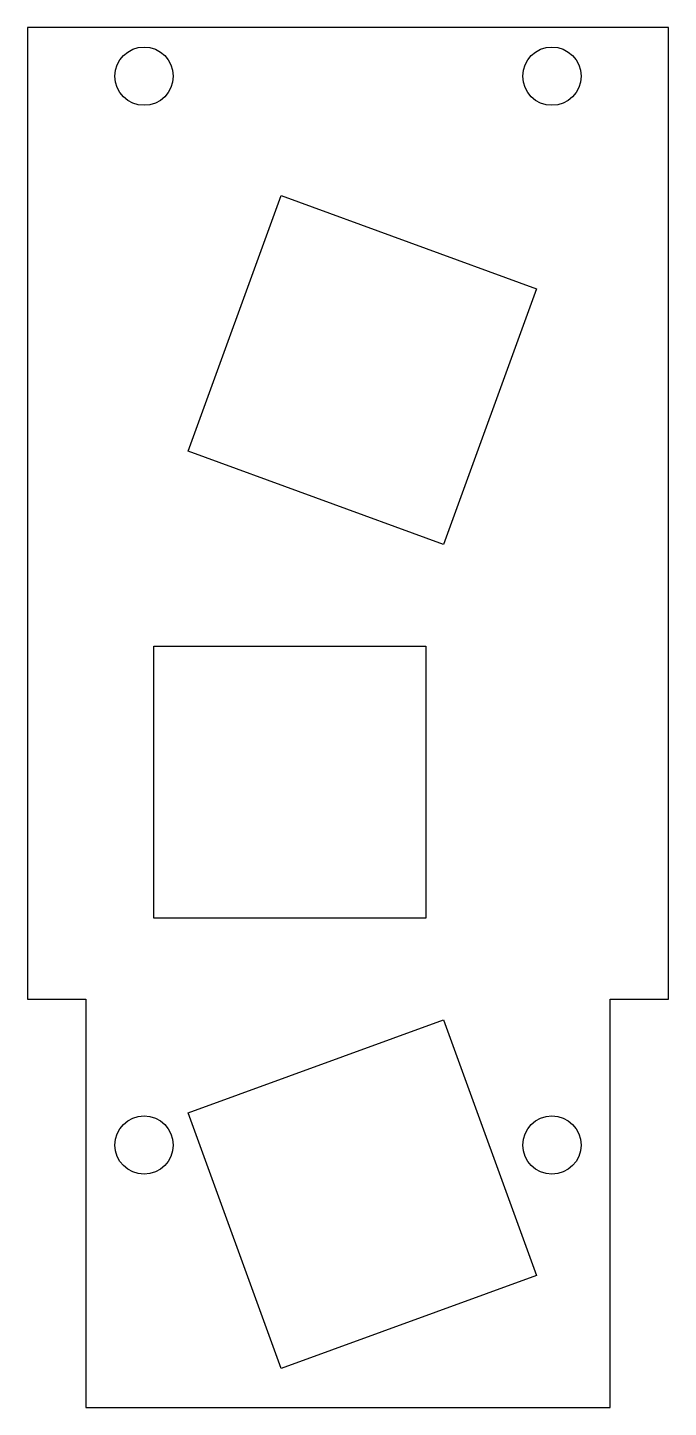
# Model space of a CAD drawing. Header units: millimetres. Extents: x -3 to 30, y 0 to 71.
import ezdxf

# ---------------------------------------------------------------- set-up
doc = ezdxf.new("R2010")
doc.units = ezdxf.units.MM

msp = doc.modelspace()

# ---------------------------------------------------------------- linework, layer by layer
for points in [[(0, 0), (27, 0), (27, 21), (30, 21), (30, 71), (-3, 71), (-3, 21), (0, 21)], [(18.423, 44.41), (5.267, 49.199), (10.055, 62.354), (23.211, 57.566)], [(3.5, 25.177), (3.5, 39.177), (17.5, 39.177), (17.5, 25.177)], [(10.055, 2), (5.267, 15.156), (18.423, 19.944), (23.211, 6.788)]]:
    msp.add_lwpolyline(points, close=True)
for centre in [(3, 68.5), (24, 68.5), (3, 13.5), (24, 13.5)]:
    msp.add_circle(centre, 1.5)

doc.saveas('drawing.dxf')
